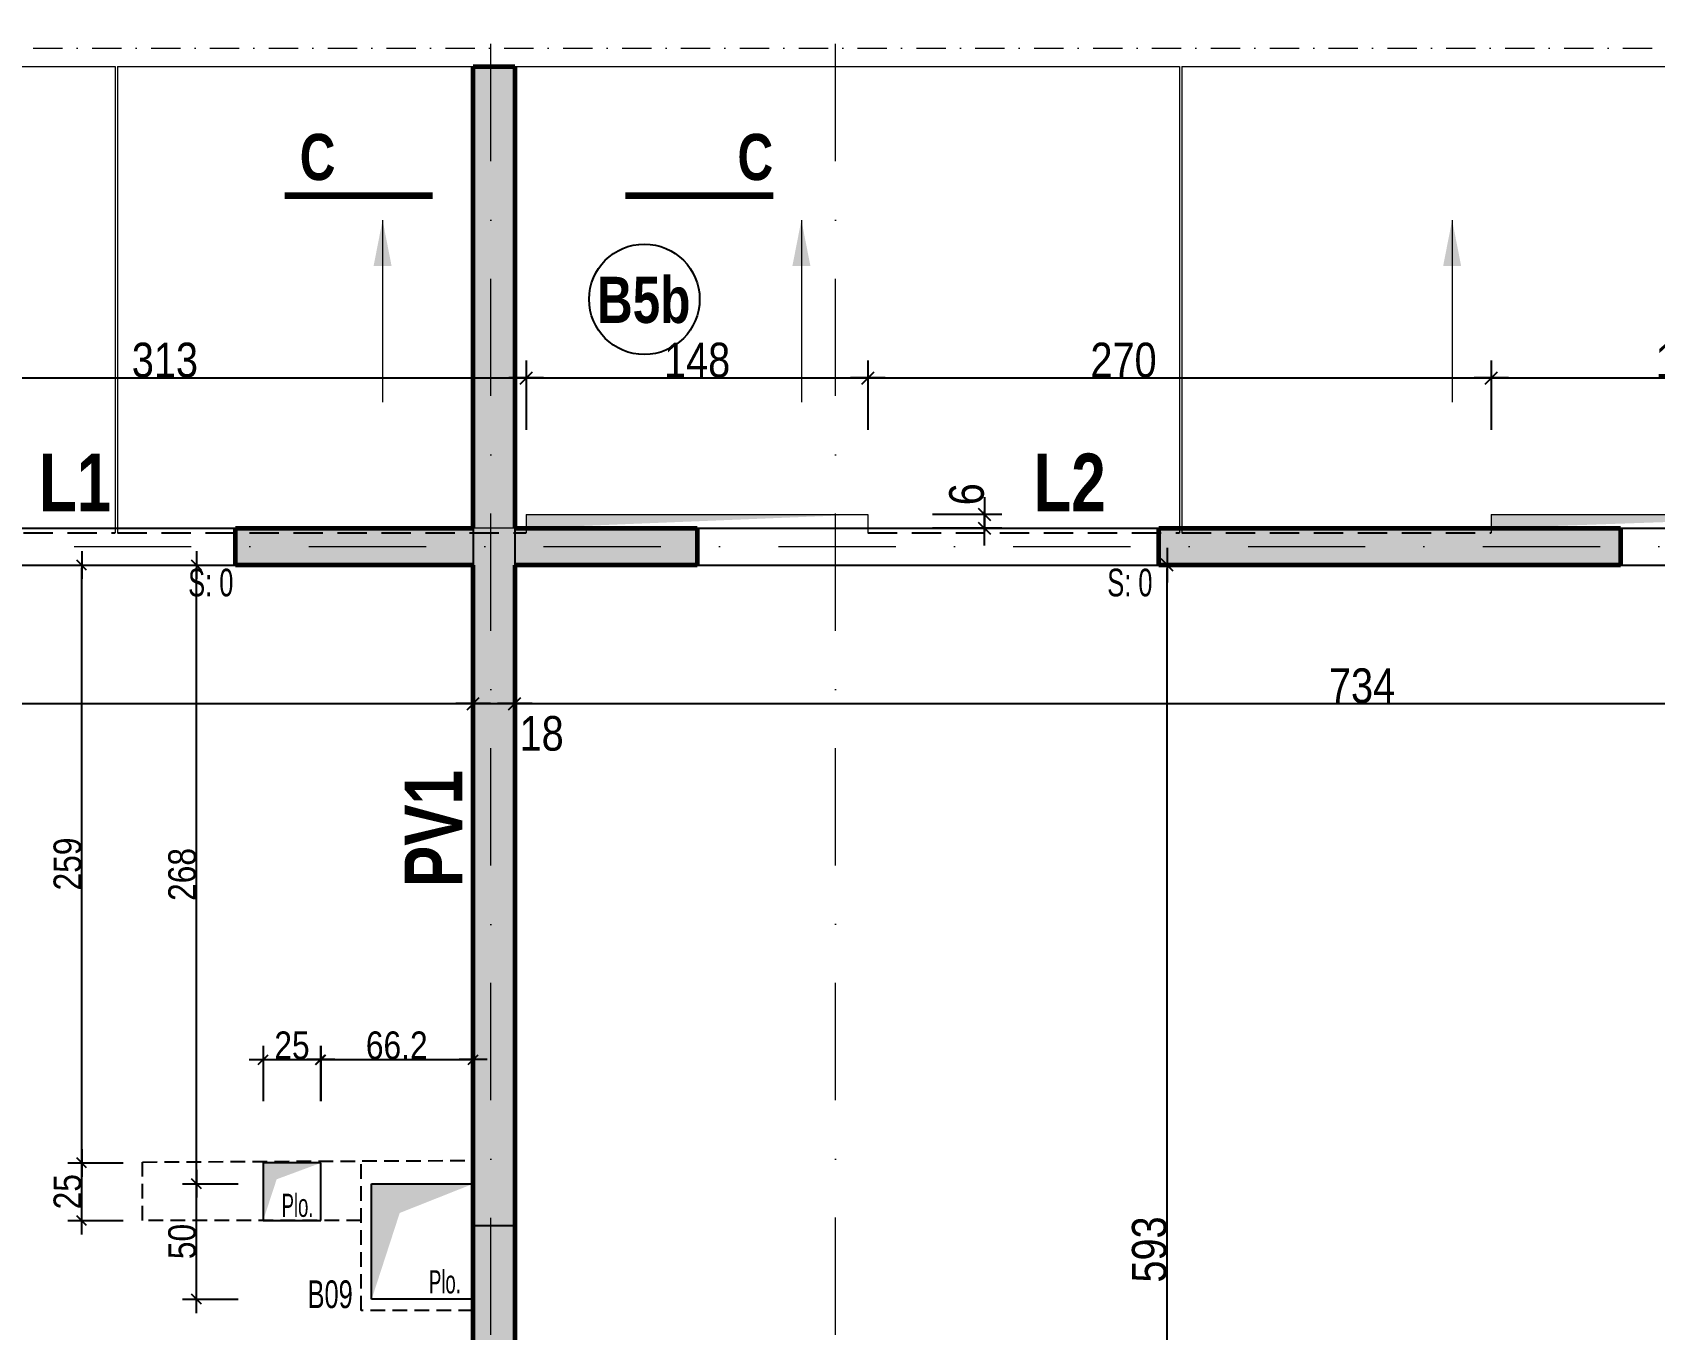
# Model space of a CAD drawing. Header units: millimetres. Extents: x 9051 to 35021, y -32652 to 0.
# Drawn here: x 29400 to 30103, y -29597 to -29035 of the extents above; entities that cross this region are included whole.
import ezdxf
from ezdxf.enums import TextEntityAlignment as Align

# ---------------------------------------------------------------- set-up
doc = ezdxf.new("R2010")
doc.units = ezdxf.units.MM
for name, pattern in [('CACHE', [9.525, 6.35, -3.175]), ('CACHEX2', [19.05, 12.7, -6.35]), ('TIRETPTX2', [50.8, 25.4, -12.7, 0, -12.7])]:
    doc.linetypes.add(name, pattern=pattern)
for name, color, linetype in [('01_cote_gen', 4, 'Continuous'), ('01_linteaux', 2, 'Continuous'), ('01_murs_sup', 2, 'CACHEX2'), ('01_poch_BN', 9, 'Continuous'), ('01_poch_murs', 253, 'Continuous'), ('01_poch_poteaux', 250, 'Continuous'), ('01_resv', 32, 'Continuous'), ('01_texte', 230, 'Continuous'), ('AA_COTES', 2, 'Continuous')]:
    doc.layers.add(name, color=color, linetype=linetype)
for name, color, linetype, lineweight in [('01_murs_coup', 5, 'Continuous', 60), ('01_tram_axes', 2, 'TIRETPTX2', 9), ('_GAZELEC-RESERVATION 2', 6, 'Continuous', 18)]:
    doc.layers.add(name, color=color, linetype=linetype, lineweight=lineweight)
doc.styles.add('ARIAL NA', font='ARIALN.TTF')
doc.styles.add('impact', font='impact.ttf')
doc.styles.add('STYLE2', font='ARIALN.TTF')
doc.dimstyles.new('JB50', dxfattribs={"dimscale": 0.1, "dimtxt": 150, "dimasz": 15, "dimexe": 0.1, "dimexo": 0.1, "dimgap": 0.09, "dimtad": 1, "dimdec": 1, "dimdsep": 46, "dimtxsty": 'STYLE2', "dimblk1": 'BOND_G', "dimblk2": 'BOND_D', "dimsah": 1, "dimcen": 1.5, "dimdle": 0.01, "dimse1": 1, "dimse2": 1, "dimclrd": 4, "dimclre": 2, "dimclrt": 6, "dimazin": 2, "dimtfac": 2.333333, "dimtdec": 1, "dimtix": 1, "dimtmove": 2, "dimatfit": 3, "dimldrblk": 'BOND_G', "dimfxl": 1, "dimtolj": 1, "dimtzin": 0, "dimarcsym": 0})
doc.dimstyles.new('JB50res', dxfattribs={"dimscale": 0.1, "dimtxt": 120, "dimasz": 12, "dimexe": 0.1, "dimexo": 0.1, "dimgap": 0.09, "dimtad": 1, "dimdec": 1, "dimdsep": 46, "dimtxsty": 'STYLE2', "dimblk1": 'BOND_G', "dimblk2": 'BOND_D', "dimsah": 1, "dimcen": 1.5, "dimdle": 0.01, "dimse1": 1, "dimse2": 1, "dimclrd": 4, "dimclre": 2, "dimclrt": 6, "dimazin": 2, "dimtfac": 2.333333, "dimtdec": 1, "dimtix": 1, "dimtmove": 2, "dimatfit": 3, "dimldrblk": 'BOND_G', "dimfxl": 1, "dimtolj": 1, "dimtzin": 0, "dimarcsym": 0})

# ---------------------------------------------------------------- blocks, each defined once
blk = doc.blocks.new('BOND_G')
at = {"layer": 'AA_COTES', "color": 0}
for p, q in [((0, -5), (0, 15)), ((5, 0), (-5, 0)), ((1.77, 1.77), (-1.77, -1.77))]:
    blk.add_line(p, q, dxfattribs=at)
blk = doc.blocks.new('BOND_D')
at = {"layer": 'AA_COTES', "color": 0}
for p, q in [((0, 5), (0, -15)), ((5, 0), (-5, 0)), ((-1.77, -1.77), (1.77, 1.77))]:
    blk.add_line(p, q, dxfattribs=at)
blk = doc.blocks.new('*D4295')
at = {"layer": '01_cote_gen', "color": 4, "lineweight": -2, "ltscale": 2, "transparency": 16777216}
blk.add_line((29722.34, -85.1), (29625.34, -85.1), dxfattribs=at)
at = {"layer": 'Defpoints', "color": 0, "ltscale": 2, "transparency": 16777216}
for p in [(29723.84, 0), (29623.84, -85.1), (29623.84, -31959.23)]:
    blk.add_point(p, dxfattribs=at)
at = {"layer": '01_cote_gen', "color": 4, "lineweight": -2, "ltscale": 2, "transparency": 16777216, "xscale": 1.5, "yscale": 1.5, "zscale": 1.5, "rotation": 180}
blk.add_blockref('BOND_D', (29623.84, -85.1), dxfattribs=at)
at = {"layer": '01_cote_gen', "color": 4, "lineweight": -2, "ltscale": 2, "transparency": 16777216, "xscale": 1.5, "yscale": 1.5, "zscale": 1.5}
blk.add_blockref('BOND_G', (29723.84, -85.1), dxfattribs=at)
at = {"layer": '01_cote_gen', "color": 6, "lineweight": 0, "ltscale": 2, "transparency": 16777216, "insert": (29673.84, -77.43), "char_height": 15, "attachment_point": 5, "style": 'STYLE2'}
blk.add_mtext('\\A1;100', dxfattribs=at)
blk = doc.blocks.new('*D3960')
at = {"layer": '01_linteaux', "color": 4, "lineweight": -2, "ltscale": 0.1, "transparency": 16777216}
blk.add_line((29812.28, -29245.73), (29812.28, -29248.73), dxfattribs=at)
at = {"layer": 'Defpoints', "color": 0, "ltscale": 0.1, "transparency": 16777216}
for p in [(29767.23, -29244.23), (29754.23, -29250.23), (29812.28, -29250.23)]:
    blk.add_point(p, dxfattribs=at)
at = {"layer": '01_linteaux', "color": 4, "lineweight": -2, "ltscale": 0.1, "transparency": 16777216, "xscale": 1.5, "yscale": 1.5, "zscale": 1.5}
for name, p, rotation in [('BOND_G', (29812.28, -29244.23), 90), ('BOND_D', (29812.28, -29250.23), 270)]:
    blk.add_blockref(name, p, dxfattribs=dict(at, rotation=rotation))
at = {"layer": '01_linteaux', "color": 6, "ltscale": 0.1, "transparency": 16777216, "insert": (29804.62, -29235.52), "char_height": 15, "attachment_point": 5, "rotation": 90, "style": 'STYLE2'}
blk.add_mtext('\\A1;6', dxfattribs=at)
blk = doc.blocks.new('*D4007')
at = {"layer": '01_cote_gen', "color": 4, "lineweight": -2, "ltscale": 0.1, "transparency": 16777216}
blk.add_line((28992.34, -29326.22), (29589.34, -29326.22), dxfattribs=at)
at = {"layer": 'Defpoints', "color": 0, "ltscale": 0.1, "transparency": 16777216}
for p in [(28990.84, -29328.78), (29590.84, -29326.22), (29590.84, -29349.25)]:
    blk.add_point(p, dxfattribs=at)
at = {"layer": '01_cote_gen', "color": 4, "lineweight": -2, "ltscale": 0.1, "transparency": 16777216, "xscale": 1.5, "yscale": 1.5, "zscale": 1.5, "rotation": 180}
blk.add_blockref('BOND_G', (28990.84, -29326.22), dxfattribs=at)
at = {"layer": '01_cote_gen', "color": 4, "lineweight": -2, "ltscale": 0.1, "transparency": 16777216, "xscale": 1.5, "yscale": 1.5, "zscale": 1.5}
blk.add_blockref('BOND_D', (29590.84, -29326.22), dxfattribs=at)
at = {"layer": '01_cote_gen', "color": 6, "ltscale": 0.1, "transparency": 16777216, "insert": (29290.84, -29318.56), "char_height": 15, "attachment_point": 5, "style": 'STYLE2'}
blk.add_mtext('\\A1;600', dxfattribs=at)
blk = doc.blocks.new('*D4008')
at = {"layer": '01_cote_gen', "color": 4, "lineweight": -2, "ltscale": 0.1, "transparency": 16777216}
blk.add_line((29592.34, -29326.22), (29607.34, -29326.22), dxfattribs=at)
at = {"layer": 'Defpoints', "color": 0, "ltscale": 0.1, "transparency": 16777216}
for p in [(29608.84, -29326.22), (29590.84, -29349.25), (29608.84, -29355.64)]:
    blk.add_point(p, dxfattribs=at)
at = {"layer": '01_cote_gen', "color": 4, "lineweight": -2, "ltscale": 0.1, "transparency": 16777216, "xscale": 1.5, "yscale": 1.5, "zscale": 1.5, "rotation": 180}
blk.add_blockref('BOND_G', (29590.84, -29326.22), dxfattribs=at)
at = {"layer": '01_cote_gen', "color": 4, "lineweight": -2, "ltscale": 0.1, "transparency": 16777216, "xscale": 1.5, "yscale": 1.5, "zscale": 1.5}
blk.add_blockref('BOND_D', (29608.84, -29326.22), dxfattribs=at)
at = {"layer": '01_cote_gen', "color": 6, "ltscale": 0.1, "transparency": 16777216, "insert": (29620.51, -29339.22), "char_height": 15, "attachment_point": 5, "style": 'STYLE2'}
blk.add_mtext('\\A1;18', dxfattribs=at)
blk = doc.blocks.new('*D4009')
at = {"layer": '01_cote_gen', "color": 4, "lineweight": -2, "ltscale": 0.1, "transparency": 16777216}
blk.add_line((29610.34, -29326.22), (30341.34, -29326.22), dxfattribs=at)
at = {"layer": 'Defpoints', "color": 0, "ltscale": 0.1, "transparency": 16777216}
for p in [(30342.84, -29326.22), (29608.84, -29355.64), (30342.84, -29364.6)]:
    blk.add_point(p, dxfattribs=at)
at = {"layer": '01_cote_gen', "color": 4, "lineweight": -2, "ltscale": 0.1, "transparency": 16777216, "xscale": 1.5, "yscale": 1.5, "zscale": 1.5, "rotation": 180}
blk.add_blockref('BOND_G', (29608.84, -29326.22), dxfattribs=at)
at = {"layer": '01_cote_gen', "color": 4, "lineweight": -2, "ltscale": 0.1, "transparency": 16777216, "xscale": 1.5, "yscale": 1.5, "zscale": 1.5}
blk.add_blockref('BOND_D', (30342.84, -29326.22), dxfattribs=at)
at = {"layer": '01_cote_gen', "color": 6, "ltscale": 0.1, "transparency": 16777216, "insert": (29975.84, -29318.56), "char_height": 15, "attachment_point": 5, "style": 'STYLE2'}
blk.add_mtext('\\A1;734', dxfattribs=at)
blk = doc.blocks.new('*D4021')
at = {"layer": '01_cote_gen', "color": 4, "lineweight": -2, "ltscale": 0.1, "transparency": 16777216}
blk.add_line((29891.45, -29857.72), (29891.45, -29267.73), dxfattribs=at)
at = {"layer": 'Defpoints', "color": 0, "ltscale": 0.1, "transparency": 16777216}
for p in [(29891.45, -29266.23), (29901.38, -29266.23), (29883.95, -29859.22)]:
    blk.add_point(p, dxfattribs=at)
at = {"layer": '01_cote_gen', "color": 4, "lineweight": -2, "ltscale": 0.1, "transparency": 16777216, "xscale": 1.5, "yscale": 1.5, "zscale": 1.5}
for name, p, rotation in [('BOND_D', (29891.45, -29266.23), 90), ('BOND_G', (29891.45, -29859.22), 270)]:
    blk.add_blockref(name, p, dxfattribs=dict(at, rotation=rotation))
at = {"layer": '01_cote_gen', "color": 6, "ltscale": 0.1, "transparency": 16777216, "insert": (29883.78, -29562.72), "char_height": 15, "attachment_point": 5, "rotation": 90, "style": 'STYLE2'}
blk.add_mtext('\\A1;593', dxfattribs=at)
blk = doc.blocks.new('*D4091')
at = {"layer": '01_cote_gen', "color": 4, "lineweight": -2, "ltscale": 0.1, "transparency": 16777216}
blk.add_line((29296.1, -29588.01), (29296.1, -29525.46), dxfattribs=at)
at = {"layer": 'Defpoints', "color": 0, "ltscale": 0.1, "transparency": 16777216}
for p in [(29296.1, -29524.26), (29441.79, -29524.26), (29433.24, -29589.21)]:
    blk.add_point(p, dxfattribs=at)
at = {"layer": '01_cote_gen', "color": 4, "lineweight": -2, "ltscale": 0.1, "transparency": 16777216, "xscale": 1.2, "yscale": 1.2, "zscale": 1.2}
for name, p, rotation in [('BOND_D', (29296.1, -29524.26), 90), ('BOND_G', (29296.1, -29589.21), 270)]:
    blk.add_blockref(name, p, dxfattribs=dict(at, rotation=rotation))
at = {"layer": '01_cote_gen', "color": 6, "ltscale": 0.1, "transparency": 16777216, "insert": (29289.96, -29556.73), "char_height": 12, "attachment_point": 5, "rotation": 90, "style": 'STYLE2'}
blk.add_mtext('\\A1;65', dxfattribs=at)
blk = doc.blocks.new('*D4105')
at = {"layer": '01_cote_gen', "color": 4, "lineweight": -2, "ltscale": 0.1, "transparency": 16777216}
blk.add_line((29302.34, -29185.13), (29612.34, -29185.13), dxfattribs=at)
at = {"layer": 'Defpoints', "color": 0, "ltscale": 0.1, "transparency": 16777216}
for p in [(29613.84, -29185.13), (29300.84, -29207.63), (29613.84, -29244.23)]:
    blk.add_point(p, dxfattribs=at)
at = {"layer": '01_cote_gen', "color": 4, "lineweight": -2, "ltscale": 0.1, "transparency": 16777216, "xscale": 1.5, "yscale": 1.5, "zscale": 1.5, "rotation": 180}
blk.add_blockref('BOND_G', (29300.84, -29185.13), dxfattribs=at)
at = {"layer": '01_cote_gen', "color": 4, "lineweight": -2, "ltscale": 0.1, "transparency": 16777216, "xscale": 1.5, "yscale": 1.5, "zscale": 1.5}
blk.add_blockref('BOND_D', (29613.84, -29185.13), dxfattribs=at)
at = {"layer": '01_cote_gen', "color": 6, "ltscale": 0.1, "transparency": 16777216, "insert": (29457.34, -29177.47), "char_height": 15, "attachment_point": 5, "style": 'STYLE2'}
blk.add_mtext('\\A1;313', dxfattribs=at)
blk = doc.blocks.new('*D4106')
at = {"layer": '01_cote_gen', "color": 4, "lineweight": -2, "ltscale": 0.1, "transparency": 16777216}
blk.add_line((29615.34, -29185.13), (29760.34, -29185.13), dxfattribs=at)
at = {"layer": 'Defpoints', "color": 0, "ltscale": 0.1, "transparency": 16777216}
for p in [(29761.84, -29185.13), (29613.84, -29207.63), (29761.84, -29244.23)]:
    blk.add_point(p, dxfattribs=at)
at = {"layer": '01_cote_gen', "color": 4, "lineweight": -2, "ltscale": 0.1, "transparency": 16777216, "xscale": 1.5, "yscale": 1.5, "zscale": 1.5, "rotation": 180}
blk.add_blockref('BOND_G', (29613.84, -29185.13), dxfattribs=at)
at = {"layer": '01_cote_gen', "color": 4, "lineweight": -2, "ltscale": 0.1, "transparency": 16777216, "xscale": 1.5, "yscale": 1.5, "zscale": 1.5}
blk.add_blockref('BOND_D', (29761.84, -29185.13), dxfattribs=at)
at = {"layer": '01_cote_gen', "color": 6, "ltscale": 0.1, "transparency": 16777216, "insert": (29687.84, -29177.47), "char_height": 15, "attachment_point": 5, "style": 'STYLE2'}
blk.add_mtext('\\A1;148', dxfattribs=at)
blk = doc.blocks.new('*D4107')
at = {"layer": '01_cote_gen', "color": 4, "lineweight": -2, "ltscale": 0.1, "transparency": 16777216}
blk.add_line((29763.34, -29185.13), (30030.34, -29185.13), dxfattribs=at)
at = {"layer": 'Defpoints', "color": 0, "ltscale": 0.1, "transparency": 16777216}
for p in [(30031.84, -29185.13), (29761.84, -29207.63), (30031.84, -29244.23)]:
    blk.add_point(p, dxfattribs=at)
at = {"layer": '01_cote_gen', "color": 4, "lineweight": -2, "ltscale": 0.1, "transparency": 16777216, "xscale": 1.5, "yscale": 1.5, "zscale": 1.5, "rotation": 180}
blk.add_blockref('BOND_G', (29761.84, -29185.13), dxfattribs=at)
at = {"layer": '01_cote_gen', "color": 4, "lineweight": -2, "ltscale": 0.1, "transparency": 16777216, "xscale": 1.5, "yscale": 1.5, "zscale": 1.5}
blk.add_blockref('BOND_D', (30031.84, -29185.13), dxfattribs=at)
at = {"layer": '01_cote_gen', "color": 6, "ltscale": 0.1, "transparency": 16777216, "insert": (29872.54, -29177.47), "char_height": 15, "attachment_point": 5, "style": 'STYLE2'}
blk.add_mtext('\\A1;270', dxfattribs=at)
blk = doc.blocks.new('*D4108')
at = {"layer": '01_cote_gen', "color": 4, "lineweight": -2, "ltscale": 0.1, "transparency": 16777216}
blk.add_line((30033.34, -29185.13), (30201.34, -29185.13), dxfattribs=at)
at = {"layer": 'Defpoints', "color": 0, "ltscale": 0.1, "transparency": 16777216}
for p in [(30202.84, -29185.13), (30031.84, -29207.63), (30202.84, -29244.23)]:
    blk.add_point(p, dxfattribs=at)
at = {"layer": '01_cote_gen', "color": 4, "lineweight": -2, "ltscale": 0.1, "transparency": 16777216, "xscale": 1.5, "yscale": 1.5, "zscale": 1.5, "rotation": 180}
blk.add_blockref('BOND_G', (30031.84, -29185.13), dxfattribs=at)
at = {"layer": '01_cote_gen', "color": 4, "lineweight": -2, "ltscale": 0.1, "transparency": 16777216, "xscale": 1.5, "yscale": 1.5, "zscale": 1.5}
blk.add_blockref('BOND_D', (30202.84, -29185.13), dxfattribs=at)
at = {"layer": '01_cote_gen', "color": 6, "ltscale": 0.1, "transparency": 16777216, "insert": (30117.34, -29177.6), "char_height": 15, "attachment_point": 5, "style": 'STYLE2'}
blk.add_mtext('\\A1;171', dxfattribs=at)
blk = doc.blocks.new('*D4202')
at = {"layer": '01_resv', "color": 4, "lineweight": -2, "ltscale": 0.1, "transparency": 16777216}
blk.add_line((29589.64, -29626.01), (29548.08, -29626.01), dxfattribs=at)
at = {"layer": 'Defpoints', "color": 0, "ltscale": 0.1, "transparency": 16777216}
for p in [(29546.88, -29584.27), (29590.84, -29584.27), (29546.88, -29626.01)]:
    blk.add_point(p, dxfattribs=at)
at = {"layer": '01_resv', "color": 4, "lineweight": -2, "ltscale": 0.1, "transparency": 16777216, "xscale": 1.2, "yscale": 1.2, "zscale": 1.2, "rotation": 180}
blk.add_blockref('BOND_D', (29546.88, -29626.01), dxfattribs=at)
at = {"layer": '01_resv', "color": 4, "lineweight": -2, "ltscale": 0.1, "transparency": 16777216, "xscale": 1.2, "yscale": 1.2, "zscale": 1.2}
blk.add_blockref('BOND_G', (29590.84, -29626.01), dxfattribs=at)
at = {"layer": '01_resv', "color": 6, "ltscale": 0.1, "transparency": 16777216, "insert": (29568.86, -29620), "char_height": 12, "attachment_point": 5, "style": 'STYLE2'}
blk.add_mtext('\\A1;44', dxfattribs=at)
blk = doc.blocks.new('*D4203')
at = {"layer": '01_resv', "color": 4, "lineweight": -2, "ltscale": 0.1, "transparency": 16777216}
blk.add_line((29471.01, -29583.07), (29471.01, -29535.47), dxfattribs=at)
at = {"layer": 'Defpoints', "color": 0, "ltscale": 0.1, "transparency": 16777216}
for p in [(29471.01, -29534.27), (29577.14, -29534.27), (29568.86, -29584.27)]:
    blk.add_point(p, dxfattribs=at)
at = {"layer": '01_resv', "color": 4, "lineweight": -2, "ltscale": 0.1, "transparency": 16777216, "xscale": 1.2, "yscale": 1.2, "zscale": 1.2}
for name, p, rotation in [('BOND_D', (29471.01, -29534.27), 90), ('BOND_G', (29471.01, -29584.27), 270)]:
    blk.add_blockref(name, p, dxfattribs=dict(at, rotation=rotation))
at = {"layer": '01_resv', "color": 6, "ltscale": 0.1, "transparency": 16777216, "insert": (29464.87, -29559.27), "char_height": 12, "attachment_point": 5, "rotation": 90, "style": 'STYLE2'}
blk.add_mtext('\\A1;50', dxfattribs=at)
blk = doc.blocks.new('*D4204')
at = {"layer": '01_resv', "color": 4, "lineweight": -2, "ltscale": 0.1, "transparency": 16777216}
blk.add_line((29471.01, -29533.07), (29471.01, -29267.43), dxfattribs=at)
at = {"layer": 'Defpoints', "color": 0, "ltscale": 0.1, "transparency": 16777216}
for p in [(29471.01, -29266.23), (29504.86, -29266.23), (29489.01, -29534.27)]:
    blk.add_point(p, dxfattribs=at)
at = {"layer": '01_resv', "color": 4, "lineweight": -2, "ltscale": 0.1, "transparency": 16777216, "xscale": 1.2, "yscale": 1.2, "zscale": 1.2}
for name, p, rotation in [('BOND_D', (29471.01, -29266.23), 90), ('BOND_G', (29471.01, -29534.27), 270)]:
    blk.add_blockref(name, p, dxfattribs=dict(at, rotation=rotation))
at = {"layer": '01_resv', "color": 6, "ltscale": 0.1, "transparency": 16777216, "insert": (29464.87, -29400.25), "char_height": 12, "attachment_point": 5, "rotation": 90, "style": 'STYLE2'}
blk.add_mtext('\\A1;268', dxfattribs=at)
blk = doc.blocks.new('*D4205')
at = {"layer": '01_resv', "color": 4, "lineweight": -2, "ltscale": 0.1, "transparency": 16777216}
blk.add_line((29421.3, -29549.02), (29421.3, -29526.41), dxfattribs=at)
at = {"layer": 'Defpoints', "color": 0, "ltscale": 0.1, "transparency": 16777216}
for p in [(29421.3, -29525.21), (29524.87, -29525.21), (31437.64, -29550.22)]:
    blk.add_point(p, dxfattribs=at)
at = {"layer": '01_resv', "color": 4, "lineweight": -2, "ltscale": 0.1, "transparency": 16777216, "xscale": 1.2, "yscale": 1.2, "zscale": 1.2}
for name, p, rotation in [('BOND_D', (29421.3, -29525.21), 90), ('BOND_G', (29421.3, -29550.22), 270)]:
    blk.add_blockref(name, p, dxfattribs=dict(at, rotation=rotation))
at = {"layer": '01_resv', "color": 6, "ltscale": 0.1, "transparency": 16777216, "insert": (29415.17, -29537.71), "char_height": 12, "attachment_point": 5, "rotation": 90, "style": 'STYLE2'}
blk.add_mtext('\\A1;25', dxfattribs=at)
blk = doc.blocks.new('*D4206')
at = {"layer": '01_resv', "color": 4, "lineweight": -2, "ltscale": 0.1, "transparency": 16777216}
blk.add_line((29421.3, -29524.01), (29421.3, -29267.43), dxfattribs=at)
at = {"layer": 'Defpoints', "color": 0, "ltscale": 0.1, "transparency": 16777216}
for p in [(29421.3, -29266.23), (29437.84, -29266.23), (29434.49, -29525.21)]:
    blk.add_point(p, dxfattribs=at)
at = {"layer": '01_resv', "color": 4, "lineweight": -2, "ltscale": 0.1, "transparency": 16777216, "xscale": 1.2, "yscale": 1.2, "zscale": 1.2}
for name, p, rotation in [('BOND_D', (29421.3, -29266.23), 90), ('BOND_G', (29421.3, -29525.21), 270)]:
    blk.add_blockref(name, p, dxfattribs=dict(at, rotation=rotation))
at = {"layer": '01_resv', "color": 6, "ltscale": 0.1, "transparency": 16777216, "insert": (29415.17, -29395.72), "char_height": 12, "attachment_point": 5, "rotation": 90, "style": 'STYLE2'}
blk.add_mtext('\\A1;259', dxfattribs=at)
blk = doc.blocks.new('*D4207')
at = {"layer": '01_resv', "color": 4, "lineweight": -2, "ltscale": 0.1, "transparency": 16777216}
blk.add_line((29501.07, -29480.48), (29523.67, -29480.48), dxfattribs=at)
at = {"layer": 'Defpoints', "color": 0, "ltscale": 0.1, "transparency": 16777216}
for p in [(29524.87, -29480.48), (29499.87, -29525.22), (29524.87, -29525.21)]:
    blk.add_point(p, dxfattribs=at)
at = {"layer": '01_resv', "color": 4, "lineweight": -2, "ltscale": 0.1, "transparency": 16777216, "xscale": 1.2, "yscale": 1.2, "zscale": 1.2, "rotation": 180}
blk.add_blockref('BOND_G', (29499.87, -29480.48), dxfattribs=at)
at = {"layer": '01_resv', "color": 4, "lineweight": -2, "ltscale": 0.1, "transparency": 16777216, "xscale": 1.2, "yscale": 1.2, "zscale": 1.2}
blk.add_blockref('BOND_D', (29524.87, -29480.48), dxfattribs=at)
at = {"layer": '01_resv', "color": 6, "ltscale": 0.1, "transparency": 16777216, "insert": (29512.37, -29474.35), "char_height": 12, "attachment_point": 5, "style": 'STYLE2'}
blk.add_mtext('\\A1;25', dxfattribs=at)
blk = doc.blocks.new('*D4208')
at = {"layer": '01_resv', "color": 4, "lineweight": -2, "ltscale": 0.1, "transparency": 16777216}
blk.add_line((29525.87, -29480.48), (29589.64, -29480.48), dxfattribs=at)
at = {"layer": 'Defpoints', "color": 0, "ltscale": 0.1, "transparency": 16777216}
for p in [(29590.84, -29480.48), (29524.67, -29486.48), (29590.84, -29486.48)]:
    blk.add_point(p, dxfattribs=at)
at = {"layer": '01_resv', "color": 4, "lineweight": -2, "ltscale": 0.1, "transparency": 16777216, "xscale": 1.2, "yscale": 1.2, "zscale": 1.2, "rotation": 180}
blk.add_blockref('BOND_G', (29524.67, -29480.48), dxfattribs=at)
at = {"layer": '01_resv', "color": 4, "lineweight": -2, "ltscale": 0.1, "transparency": 16777216, "xscale": 1.2, "yscale": 1.2, "zscale": 1.2}
blk.add_blockref('BOND_D', (29590.84, -29480.48), dxfattribs=at)
at = {"layer": '01_resv', "color": 6, "ltscale": 0.1, "transparency": 16777216, "insert": (29557.75, -29474.35), "char_height": 12, "attachment_point": 5, "style": 'STYLE2'}
blk.add_mtext('\\A1;66.2', dxfattribs=at)

msp = doc.modelspace()

# ---------------------------------------------------------------- hatches: boundary and pattern name
at = {"layer": '01_murs_sup', "ltscale": 0.1}
h = msp.add_hatch(dxfattribs=at)
h.set_pattern_fill('DASH', color=256, scale=2.5, angle=135)
h.set_pattern_definition([(135, (1661.767, 4701.774), (-11.2253202, 9e-16), [7.9375, -7.9375])])
h.paths.add_polyline_path([(28990.84, -29266.23), (29087.84, -29266.23), (29087.84, -29250.23), (28974.84, -29250.23), (28974.84, -29722.23), (28990.84, -29722.23)])
h.paths.add_polyline_path([(29608.84, -29266.23), (29687.84, -29266.23), (29687.84, -29250.23), (29608.84, -29250.23), (29608.84, -29050.23), (29590.84, -29050.23), (29590.84, -29250.23), (29487.84, -29250.23), (29487.84, -29266.23), (29590.84, -29266.23), (29590.84, -29911.24), (29608.84, -29911.24), (29608.84, -29877.24), (29984.84, -29877.24), (29984.84, -29859.21), (29608.84, -29859.23)])
h.paths.add_polyline_path([(29387.84, -29250.23), (29287.84, -29250.23), (29287.84, -29266.23), (29387.84, -29266.23)])
h.paths.add_polyline_path([(30087.84, -29250.23), (29887.84, -29250.23), (29887.84, -29266.23), (30087.84, -29266.23)])
h.paths.add_polyline_path([(30358.84, -29050.23), (30342.84, -29050.23), (30342.84, -29250.23), (30342.84, -29250.23), (30187.84, -29250.23), (30187.84, -29266.23), (30342.84, -29266.23), (30342.84, -29859.23), (30086.84, -29859.23), (30086.84, -29877.23), (30358.84, -29877.21)])
at = {"layer": '01_poch_murs', "ltscale": 0.1}
h = msp.add_hatch(color=256, dxfattribs=at)
h.dxf.hatch_style = 1
h.paths.add_polyline_path([(29608.84, -29552.29), (29590.84, -29552.29), (29590.84, -29250.23), (29487.84, -29250.23), (29487.84, -29266.23), (29590.84, -29266.23), (29590.84, -29911.24), (29608.84, -29911.24), (29608.84, -29877.24), (29984.84, -29877.24), (29984.84, -29859.21), (29608.84, -29859.23), (29608.84, -29266.23), (29687.84, -29266.23), (29687.84, -29250.23), (29608.84, -29250.23)])
h.paths.add_polyline_path([(29387.84, -29250.23), (29287.84, -29250.23), (29287.84, -29266.23), (29387.84, -29266.23)])
h.paths.add_polyline_path([(29087.84, -29250.23), (28974.84, -29250.23), (28974.84, -29722.23), (28990.84, -29722.23), (28990.84, -29266.23), (29087.84, -29266.23)])
h.paths.add_polyline_path([(30358.84, -29552.29), (30342.84, -29552.29), (30342.84, -29250.23), (30187.84, -29250.23), (30187.84, -29266.23), (30342.84, -29266.23), (30342.84, -29859.23), (30086.84, -29859.23), (30086.84, -29877.23), (30358.84, -29877.21)])
h.paths.add_polyline_path([(30087.84, -29250.23), (29887.84, -29250.23), (29887.84, -29266.23), (30087.84, -29266.23)])
h.paths.add_polyline_path([(30017.84, -30022.21), (29919.84, -30022.21), (29919.84, -30040.21), (29982.84, -30040.21), (29982.84, -30203.21), (29757.84, -30203.21), (29757.84, -30040.21), (29817.84, -30040.21), (29817.84, -30022.21), (29737.84, -30022.21), (29737.84, -30443.21), (29963.8, -30443.21), (29963.8, -30608.21), (29738.84, -30608.21), (29738.84, -30792.21), (29756.84, -30792.21), (29756.84, -30628.21), (29983.8, -30628.21), (29983.8, -30400.22), (30342.84, -30400.21), (30342.84, -30673.23), (30358.84, -30673.23), (30358.84, -30022.21), (30119.84, -30022.21), (30119.84, -30040.21), (30342.84, -30040.21), (30342.84, -30380.21), (30002.84, -30380.21), (30002.84, -30040.21), (30017.84, -30040.21)])
h.paths.add_polyline_path([(29982.84, -30223.21), (29982.84, -30313.21), (29757.84, -30313.21), (29757.84, -30223.21)], flags=16)
h.paths.add_polyline_path([(29982.84, -30333.21), (29982.84, -30380.21), (29963.8, -30380.21), (29963.8, -30423.21), (29757.84, -30423.21), (29757.84, -30333.21)], flags=16)
h.paths.add_polyline_path([(29608.84, -30013.24), (29590.84, -30013.24), (29590.84, -30077.23), (28990.84, -30077.23), (28990.84, -29822.23), (28974.84, -29822.23), (28974.84, -30222.23), (28990.84, -30222.23), (28990.84, -30095.23), (29590.84, -30095.23), (29590.84, -30501.22), (29608.84, -30501.22)])
h.paths.add_polyline_path([(29608.84, -30603.22), (29590.84, -30603.22), (29590.87, -30889.23), (28990.87, -30889.23), (28990.84, -30827.23), (28974.84, -30827.23), (28974.84, -31118.23), (28990.84, -31118.23), (28990.87, -30907.23), (29590.87, -30907.23), (29590.84, -31112.23), (29631.84, -31112.23), (29631.84, -31094.23), (29608.84, -31094.23)])
h.paths.add_polyline_path([(29756.84, -30894.21), (29738.84, -30894.21), (29738.84, -31094.23), (29733.84, -31094.23), (29733.84, -31112.23), (29738.84, -31112.23), (29738.84, -31503.22), (29507.84, -31503.22), (29507.84, -31521.22), (29738.84, -31521.22), (29738.84, -31679.23), (29978.84, -31679.23), (29978.84, -31943.23), (29723.84, -31943.23), (29723.84, -31943.23), (30056.84, -31943.23), (30056.84, -31943.23), (29994.84, -31943.23), (29994.84, -31679.23), (30012.84, -31679.23), (30012.84, -31663.23), (29756.84, -31663.23)])
h.paths.add_polyline_path([(30358.84, -30773.23), (30342.84, -30773.23), (30342.84, -31017.23), (30358.84, -31017.23)])
h.paths.add_polyline_path([(30621.84, -30618.23), (30376.84, -30618.23), (30376.84, -30025.23), (30612.84, -30025.23), (30612.84, -30007.23), (30360.84, -30007.23), (30360.84, -30634.23), (30621.84, -30634.23)])
h.paths.add_polyline_path([(30820.84, -30618.23), (30721.84, -30618.23), (30721.84, -30634.23), (30820.84, -30634.23)])
h.paths.add_polyline_path([(31156.84, -30618.23), (30920.84, -30618.23), (30920.84, -30634.23), (31156.84, -30634.23)])
h.paths.add_polyline_path([(31399.84, -30541.86), (31383.84, -30541.86), (31383.84, -30618.23), (31256.84, -30618.23), (31256.84, -30634.23), (31399.84, -30634.23)])
h.paths.add_polyline_path([(31399.84, -30517.23), (31383.84, -30517.23), (31383.84, -30541.86), (31399.84, -30541.86)])
h.paths.add_polyline_path([(31399.84, -30221.23), (31383.84, -30221.23), (31383.84, -30317.23), (31399.84, -30317.23)])
h.paths.add_polyline_path([(31400.33, -29763.27), (31384.33, -29763.27), (31383.84, -29933.23), (30957.84, -29933.23), (30957.84, -29868.23), (30937.84, -29868.23), (30937.84, -29933.23), (30771.84, -29933.23), (30771.84, -29859.23), (30714.84, -29859.23), (30714.84, -29877.23), (30753.84, -29877.23), (30753.84, -30007.23), (30714.84, -30007.23), (30714.84, -30025.23), (30771.84, -30025.23), (30771.84, -29951.23), (30937.84, -29951.23), (30937.84, -30016.23), (30957.84, -30016.23), (30957.84, -29951.23), (31383.84, -29951.23), (31383.84, -30121.23), (31399.84, -30121.23)])
h.paths.add_polyline_path([(31399.84, -29517.23), (31383.84, -29517.23), (31384.33, -29663.27), (31400.33, -29663.27)])
h.paths.add_polyline_path([(31399.84, -29250.23), (31262.84, -29250.23), (31262.84, -29266.23), (31383.84, -29266.23), (31383.84, -29317.23), (31399.84, -29317.23)])
h.paths.add_polyline_path([(30586.84, -29250.23), (30360.84, -29250.23), (30360.84, -29877.23), (30612.84, -29877.23), (30612.84, -29859.23), (30376.84, -29859.23), (30376.84, -29266.23), (30586.84, -29266.23)])
h.paths.add_polyline_path([(30844.84, -29250.23), (30686.84, -29250.23), (30686.84, -29266.23), (30844.84, -29266.23)])
h.paths.add_polyline_path([(31162.84, -29250.23), (30944.84, -29250.23), (30944.84, -29266.23), (31162.84, -29266.23)])
at = {"layer": '01_poch_poteaux', "ltscale": 0.1}
h = msp.add_hatch(color=256, dxfattribs=at)
h.dxf.hatch_style = 1
h.paths.add_polyline_path([(29598.5, -29050.23), (29590.84, -29050.23), (29590.84, -29250.23), (29598.49, -29250.23)])
h.paths.add_polyline_path([(29608.84, -29266.23), (29608.84, -29258.23), (29598.49, -29258.23), (29598.48, -29552.29), (29608.84, -29552.29)])
h.paths.add_polyline_path([(29598.49, -29258.23), (29590.84, -29258.23), (29590.84, -29266.23), (29590.84, -29266.23), (29590.84, -29552.29), (29598.48, -29552.29)])
h.paths.add_polyline_path([(29598.49, -29252.23), (29590.84, -29252.23), (29590.84, -29258.23), (29598.49, -29258.23)])
h.paths.add_polyline_path([(29608.84, -29252.23), (29598.49, -29252.23), (29598.49, -29258.23), (29608.84, -29258.23)])
h.paths.add_polyline_path([(29608.84, -29250.23), (29608.84, -29250.23), (29598.49, -29250.23), (29598.49, -29252.23), (29608.84, -29252.23)])
h.paths.add_polyline_path([(29598.49, -29250.23), (29590.84, -29250.23), (29590.84, -29252.23), (29598.49, -29252.23)])
h = msp.add_hatch(color=256, dxfattribs=at)
h.dxf.hatch_style = 1
h.paths.add_polyline_path([(29608.84, -29050.23), (29598.5, -29050.23), (29598.49, -29250.23), (29608.84, -29250.23)])

# ---------------------------------------------------------------- linework, layer by layer
at = {"layer": '01_linteaux', "lineweight": 0}
for p, q in [((28974.84, -29050.23), (29435.84, -29050.23)), ((29435.84, -29050.23), (29435.84, -29252.23)), ((29436.84, -29050.23), (29436.84, -29252.23)), ((29436.84, -29050.23), (29590.84, -29050.23)), ((29608.84, -29050.23), (29896.84, -29050.23)), ((29896.84, -29050.23), (29896.84, -29252.23)), ((29897.84, -29050.23), (29897.84, -29252.23)), ((29897.84, -29050.23), (30342.84, -29050.23)), ((29613.84, -29244.23), (29613.84, -29252.23)), ((29613.84, -29244.23), (29761.84, -29244.23)), ((29761.84, -29244.23), (29761.84, -29252.23)), ((30031.84, -29244.23), (30202.84, -29244.23)), ((30031.84, -29244.23), (30031.84, -29252.23))]:
    msp.add_line(p, q, dxfattribs=at)
at = {"layer": '01_linteaux', "color": 230, "lineweight": 0}
for p, q in [((29551.61, -29116.73), (29551.61, -29195.59)), ((29733.01, -29116.73), (29733.01, -29195.59)), ((30014.87, -29116.73), (30014.87, -29195.59))]:
    msp.add_line(p, q, dxfattribs=at)
at = {"layer": '01_linteaux', "ltscale": 0.1}
for p, q in [((29387.84, -29250.23), (29487.84, -29250.23)), ((29687.84, -29250.23), (29887.84, -29250.23)), ((30087.84, -29250.23), (30187.84, -29250.23)), ((29387.84, -29266.23), (29487.84, -29266.23)), ((29687.84, -29266.23), (29887.84, -29266.23)), ((30087.84, -29266.23), (30187.84, -29266.23))]:
    msp.add_line(p, q, dxfattribs=at)
at = {"layer": '01_linteaux', "color": 230, "lineweight": 0}
for points in [[(29551.61, -29116.73), (29547.72, -29136.64), (29551.61, -29136.64)], [(29551.61, -29116.73), (29555.51, -29136.64), (29551.61, -29136.64)], [(29733.01, -29116.73), (29729.11, -29136.64), (29733.01, -29136.64)], [(29733.01, -29116.73), (29736.91, -29136.64), (29733.01, -29136.64)], [(30014.87, -29116.73), (30010.97, -29136.64), (30014.87, -29136.64)], [(30014.87, -29116.73), (30018.77, -29136.64), (30014.87, -29136.64)]]:
    msp.add_solid(points, dxfattribs=at)
at = {"layer": '01_linteaux', "ltscale": 0.1}
for points in [[(29613.84, -29250.23), (29613.84, -29244.23), (29761.84, -29244.23)], [(30031.84, -29250.23), (30031.84, -29244.23), (30202.84, -29244.23)]]:
    msp.add_solid(points, dxfattribs=at)
at = {"layer": '01_murs_coup'}
for p, q in [((29590.84, -29250.23), (29590.84, -29050.23)), ((29590.84, -29050.23), (29608.84, -29050.23)), ((29608.84, -29050.23), (29608.84, -29250.23)), ((29487.84, -29250.23), (29590.84, -29250.23)), ((29487.84, -29266.23), (29487.84, -29250.23)), ((29608.84, -29250.23), (29687.84, -29250.23)), ((29687.84, -29250.23), (29687.84, -29266.23)), ((29887.84, -29250.23), (30087.84, -29250.23)), ((29887.84, -29266.23), (29887.84, -29250.23)), ((30087.84, -29250.23), (30087.84, -29266.23)), ((29590.84, -29266.23), (29487.84, -29266.23)), ((29590.84, -29911.24), (29590.84, -29266.23)), ((29687.84, -29266.23), (29608.84, -29266.23)), ((29608.84, -29266.23), (29608.84, -29859.23)), ((30087.84, -29266.23), (29887.84, -29266.23))]:
    msp.add_line(p, q, dxfattribs=at)
at = {"layer": '01_murs_sup', "ltscale": 2}
for p, q in [((29590.84, -29050.23), (29590.84, -29250.23)), ((29590.84, -29050.23), (29608.84, -29050.23)), ((29608.84, -29050.23), (29608.84, -29250.23)), ((29487.84, -29250.23), (29590.84, -29250.23)), ((29487.84, -29266.23), (29487.84, -29250.23)), ((29608.84, -29250.23), (29687.84, -29250.23)), ((29687.84, -29250.23), (29687.84, -29266.23)), ((29887.84, -29250.23), (30087.84, -29250.23)), ((29887.84, -29266.23), (29887.84, -29250.23)), ((30087.84, -29250.23), (30087.84, -29266.23)), ((29590.84, -29266.23), (29487.84, -29266.23)), ((29590.84, -29911.24), (29590.84, -29266.23)), ((29687.84, -29266.23), (29608.84, -29266.23)), ((29608.84, -29266.23), (29608.84, -29859.23)), ((30087.84, -29266.23), (29887.84, -29266.23))]:
    msp.add_line(p, q, dxfattribs=at)
at = {"layer": '01_murs_sup'}
for p, q in [((29300.84, -29252.23), (29435.84, -29252.23)), ((29436.84, -29252.23), (29613.84, -29252.23)), ((29761.84, -29252.23), (29896.84, -29252.23)), ((29897.84, -29252.23), (30031.84, -29252.23))]:
    msp.add_line(p, q, dxfattribs=at)
at = {"layer": '01_murs_sup', "lineweight": 0, "ltscale": 2}
msp.add_line((29608.84, -29250.23), (29590.84, -29250.23), dxfattribs=at)
at = {"layer": '01_poch_BN', "ltscale": 0.1}
msp.add_line((29590.84, -29552.29), (29608.84, -29552.29), dxfattribs=at)
at = {"layer": '01_poch_poteaux', "ltscale": 0.1}
for p, q in [((29590.84, -29250.23), (29590.84, -29266.23)), ((29608.84, -29250.23), (29608.84, -29266.23))]:
    msp.add_line(p, q, dxfattribs=at)
at = {"layer": '01_resv', "linetype": 'CACHE'}
for p, q in [((29447.59, -29524.82), (29590.84, -29524.16)), ((29447.59, -29550.11), (29447.59, -29524.82)), ((29542.29, -29589.22), (29542.29, -29524.39)), ((29542.29, -29550.12), (29447.59, -29550.11)), ((29590.79, -29589.21), (29542.29, -29589.22))]:
    msp.add_line(p, q, dxfattribs=at)
at = {"layer": '01_resv'}
for p, q in [((29524.87, -29525.21), (29499.87, -29525.22)), ((29499.87, -29525.22), (29499.87, -29550.22)), ((29512.37, -29525.22, 1), (29499.87, -29525.22, 1)), ((29524.87, -29550.22), (29524.87, -29525.21)), ((29546.88, -29584.27), (29546.88, -29534.27)), ((29546.88, -29534.27), (29590.84, -29534.27)), ((29590.84, -29534.27), (29590.84, -29584.27)), ((29499.87, -29550.22), (29524.87, -29550.22)), ((29590.84, -29584.27), (29546.88, -29584.27))]:
    msp.add_line(p, q, dxfattribs=at)
at = {"layer": '01_resv', "ltscale": 0.1}
for points in [[(29499.87, -29525.22), (29524.87, -29525.21), (29505.73, -29532.31)], [(29499.87, -29550.22), (29499.87, -29525.22), (29505.73, -29532.31)], [(29546.88, -29584.27), (29546.88, -29534.27), (29559.03, -29546.9)], [(29546.88, -29534.27), (29590.84, -29534.27), (29559.03, -29546.9)]]:
    msp.add_solid(points, dxfattribs=at)
at = {"layer": '01_texte', "const_width": 3}
for points in [[(29509.22, -29106.17), (29573.36, -29106.17)], [(29656.76, -29106.17), (29720.91, -29106.17)]]:
    msp.add_lwpolyline(points, dxfattribs=at)
at = {"layer": '01_texte'}
msp.add_circle((29665, -29151.07), 23.93, dxfattribs=at)
at = {"layer": '01_tram_axes', "color": 253, "ltscale": 2}
for p, q in [((29598.34, -32142.26), (29598.53, -28568.65)), ((29747.84, -32142.23), (29747.84, -28568.65)), ((28604.36, -29258.23), (32589.64, -29258.23))]:
    msp.add_line(p, q, dxfattribs=at)
at = {"layer": '01_tram_axes', "ltscale": 0.5}
msp.add_line((28966.84, -29042.23), (30358.84, -29042.23), dxfattribs=at)
at = {"layer": '_GAZELEC-RESERVATION 2'}
msp.add_line((29512.37, -29525.22), (29499.87, -29525.22), dxfattribs=at)

# ---------------------------------------------------------------- texts
at = {"layer": '01_texte', "style": 'impact'}
for s, p in [('C', (29523.45, -29089.4)), ('C', (29713.05, -29089.4)), (' B5b', (29661.73, -29150.93))]:
    msp.add_text(s, height=20, dxfattribs=at).set_placement(p, align=Align.MIDDLE)
for s, p in [('L1', (29418.43, -29250.42)), ('L2', (29849.17, -29250.42))]:
    msp.add_text(s, height=25, dxfattribs=at).set_placement(p, align=Align.BOTTOM_CENTER)
at = {"layer": '01_texte'}
for s, height, style, width, p in [('S: 0', 12, 'ARIAL NA', 0.8, (29467.43, -29279.78)), ('S: 0', 12, 'ARIAL NA', 0.8, (29865.5, -29279.78)), ('Plo.', 10, 'STYLE2', 0.7, (29507.87, -29548.59)), ('Plo.', 10, 'STYLE2', 0.7, (29571.7, -29581.74)), (' B09', 12, 'STYLE2', 0.8, (29516.07, -29588.11))]:
    msp.add_text(s, height=height, dxfattribs=dict(at, style=style, width=width)).set_placement(p)
at = {"layer": '01_texte', "style": 'impact'}
msp.add_text('PV1', height=25, rotation=90, dxfattribs=at).set_placement((29593.64, -29380.35), align=Align.BOTTOM_CENTER)

# ---------------------------------------------------------------- dimensions: what is measured, and where the dimension line sits
at = {"layer": '01_cote_gen', "lineweight": 0, "ltscale": 2}
dim = msp.add_linear_dim(base=(29623.84, -85.1), p1=(29723.84, 0), p2=(29623.84, -31959.23), dimstyle='JB50', dxfattribs=at)
dim.commit()
dim.dimension.update_dxf_attribs({"geometry": '*D4295', "text_midpoint": (29673.84, -77.43)})
at = {"layer": '01_cote_gen', "ltscale": 0.1}
for base, p1, p2, picture, middle in [((29613.84, -29185.13), (29300.84, -29207.63), (29613.84, -29244.23), '*D4105', (29457.34, -29177.47)), ((29761.84, -29185.13), (29613.84, -29207.63), (29761.84, -29244.23), '*D4106', (29687.84, -29177.47)), ((30202.84, -29185.13), (30031.84, -29207.63), (30202.84, -29244.23), '*D4108', (30117.34, -29177.6)), ((29590.84, -29326.22), (28990.84, -29328.78), (29590.84, -29349.25), '*D4007', (29290.84, -29318.56)), ((30342.84, -29326.22), (29608.84, -29355.64), (30342.84, -29364.6), '*D4009', (29975.84, -29318.56))]:
    dim = msp.add_linear_dim(base=base, p1=p1, p2=p2, dimstyle='JB50', dxfattribs=at)
    dim.commit()
    dim.dimension.update_dxf_attribs({"geometry": picture, "text_midpoint": middle})
for base, p1, p2, picture, middle in [((30031.84, -29185.13), (29761.84, -29207.63), (30031.84, -29244.23), '*D4107', (29872.54, -29177.47)), ((29608.84, -29326.22), (29590.84, -29349.25), (29608.84, -29355.64), '*D4008', (29620.51, -29339.22))]:
    dim = msp.add_linear_dim(base=base, p1=p1, p2=p2, dimstyle='JB50', dxfattribs=at)
    dim.commit()
    dim.dimension.update_dxf_attribs({"geometry": picture, "text_midpoint": middle, "dimtype": 160})
for base, p1, p2, dimstyle, picture, middle in [((29891.45, -29266.23), (29883.95, -29859.22), (29901.38, -29266.23), 'JB50', '*D4021', (29883.78, -29562.72)), ((29296.0998, -29524.2555), (29433.2391, -29589.214), (29441.7858, -29524.2555), 'JB50res', '*D4091', (29289.9639, -29556.7347))]:
    dim = msp.add_linear_dim(base=base, p1=p1, p2=p2, angle=90, dimstyle=dimstyle, dxfattribs=at)
    dim.commit()
    dim.dimension.update_dxf_attribs({"geometry": picture, "text_midpoint": middle})
at = {"layer": '01_linteaux', "ltscale": 0.1}
dim = msp.add_linear_dim(base=(29812.28, -29250.23), p1=(29767.23, -29244.23), p2=(29754.23, -29250.23), angle=90, dimstyle='JB50', dxfattribs=at)
dim.commit()
dim.dimension.update_dxf_attribs({"geometry": '*D3960', "text_midpoint": (29804.62, -29235.52), "dimtype": 160})
at = {"layer": '01_resv', "ltscale": 0.1}
for base, p1, p2, picture, middle in [((29421.3, -29266.23), (29434.49, -29525.21), (29437.84, -29266.23), '*D4206', (29415.17, -29395.72)), ((29471.01, -29266.23), (29489.01, -29534.27), (29504.86, -29266.23), '*D4204', (29464.87, -29400.25)), ((29421.3, -29525.21), (31437.64, -29550.22), (29524.87, -29525.21), '*D4205', (29415.17, -29537.71)), ((29471.01, -29534.27), (29568.86, -29584.27), (29577.14, -29534.27), '*D4203', (29464.87, -29559.27))]:
    dim = msp.add_linear_dim(base=base, p1=p1, p2=p2, angle=90, dimstyle='JB50res', dxfattribs=at)
    dim.commit()
    dim.dimension.update_dxf_attribs({"geometry": picture, "text_midpoint": middle})
for base, p1, p2, picture, middle in [((29524.87, -29480.48), (29499.87, -29525.22), (29524.87, -29525.21), '*D4207', (29512.37, -29474.35)), ((29590.84, -29480.48), (29524.67, -29486.48), (29590.84, -29486.48), '*D4208', (29557.75, -29474.35)), ((29546.88, -29626.01), (29590.84, -29584.27), (29546.88, -29584.27), '*D4202', (29568.86, -29620))]:
    dim = msp.add_linear_dim(base=base, p1=p1, p2=p2, dimstyle='JB50res', dxfattribs=at)
    dim.commit()
    dim.dimension.update_dxf_attribs({"geometry": picture, "text_midpoint": middle})

doc.saveas('drawing.dxf')
